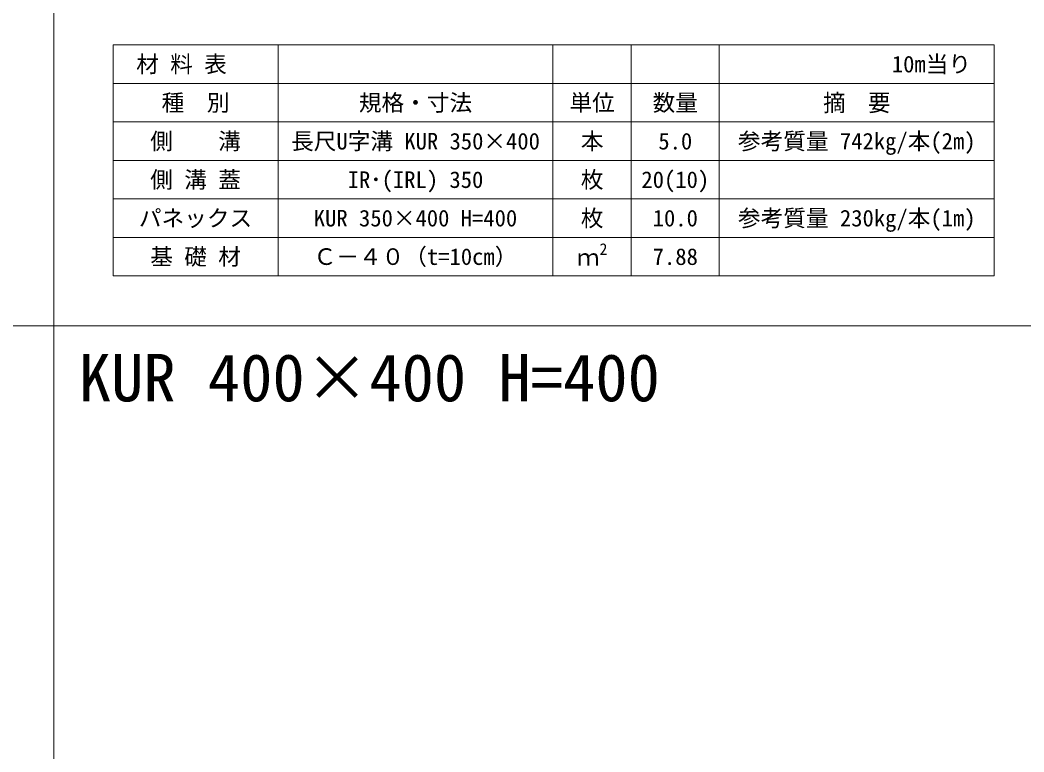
# Model space of a CAD drawing. Units: millimetres at full size, sheet at 1:40; details may follow other scales. Extents: x 206103 to 244503, y 883348 to 903496.
# Drawn here: x 230436 to 232444, y 888996 to 890460 of the extents above; entities that cross this region are included whole.
import ezdxf
from ezdxf.enums import TextEntityAlignment as Align

# ---------------------------------------------------------------- set-up
doc = ezdxf.new("R2010")
doc.units = ezdxf.units.MM
doc.header["$LTSCALE"] = 40
for name, color, linetype, lineweight in [('Defpoints_3', 8, 'Continuous', 0), ('図枠', 5, 'Continuous', 13), ('寸法・材料表', 7, 'Continuous', 13)]:
    doc.layers.add(name, color=color, linetype=linetype, lineweight=lineweight)
doc.layers.add('文字', color=7, linetype='Continuous')
doc.styles.add('ＭＳ ゴシック', font='')
doc.styles.add('ＭＳ Ｐゴシック', font='')
doc.styles.get('ＭＳ ゴシック').set_extended_font_data('MS Gothic')
doc.styles.get('ＭＳ Ｐゴシック').set_extended_font_data('MS PGothic')

msp = doc.modelspace()

# ---------------------------------------------------------------- linework, layer by layer
at = {"layer": 'Defpoints_3'}
for p, q in [((230621.89, 890410.77), (232384.53, 890410.77)), ((230621.89, 890410.77), (230621.89, 890333.33)), ((230951.89, 890410.77), (230951.89, 890333.33)), ((231501.89, 890410.77), (231501.89, 890333.33)), ((231658.53, 890410.77), (231658.53, 890333.33)), ((231834.53, 890410.77), (231834.53, 890333.33)), ((232384.53, 890410.77), (232384.53, 890333.33))]:
    msp.add_line(p, q, dxfattribs=at)
at = {"layer": '図枠'}
for p, q in [((230503.21, 903148.33), (230503.21, 883348.33)), ((227303.21, 889848.33), (244503.21, 889848.33))]:
    msp.add_line(p, q, dxfattribs=at)
at = {"layer": '寸法・材料表'}
for p, q in [((230621.89, 890333.33), (232384.53, 890333.33)), ((230621.89, 890333.33), (230621.89, 889948.33)), ((230951.89, 890333.33), (230951.89, 889948.33)), ((231501.89, 890333.33), (231501.89, 889948.33)), ((231658.53, 890333.33), (231658.53, 889948.33)), ((231834.53, 890333.33), (231834.53, 889948.33)), ((232384.53, 890333.33), (232384.53, 889948.33)), ((230621.89, 890256.33), (232384.53, 890256.33)), ((230621.89, 890179.33), (232384.53, 890179.33)), ((230621.89, 890102.33), (232384.53, 890102.33)), ((230621.89, 890025.33), (232384.53, 890025.33)), ((230621.89, 889948.33), (232384.53, 889948.33))]:
    msp.add_line(p, q, dxfattribs=at)

# ---------------------------------------------------------------- texts
at = {"layer": '寸法・材料表', "style": 'ＭＳ ゴシック'}
msp.add_text('\u3000材 料 表', height=33.23, dxfattribs=at).set_placement((230622.94, 890372.05), align=Align.MIDDLE_LEFT)
msp.add_text('10m当り\u3000', height=33.23, dxfattribs=at).set_placement((232383.47, 890372.05), align=Align.MIDDLE_RIGHT)
for s, p in [('種\u3000別', (230786.89, 890294.83)), ('規格・寸法', (231226.89, 890294.83)), ('単位', (231580.21, 890294.83)), ('数量', (231746.53, 890294.83)), ('側\u3000\u3000溝', (230786.89, 890217.83)), ('長尺U字溝 KUR 350×400', (231226.89, 890217.83)), ('本', (231580.21, 890217.83)), ('参考質量 742kg/本(2m)', (232109.53, 890217.83)), ('5.0', (231746.53, 890217.83)), ('側 溝 蓋', (230786.89, 890140.83)), ('IR･(IRL) 350', (231226.89, 890140.83)), ('枚', (231580.21, 890140.83)), ('20(10)', (231746.53, 890140.83)), ('パネックス', (230786.89, 890063.83)), ('KUR 350×400 H=400', (231226.89, 890063.83)), ('枚', (231580.21, 890063.83)), ('10.0', (231746.53, 890063.83)), ('参考質量 230kg/本(1m)', (232109.53, 890063.83)), ('基 礎 材', (230786.89, 889986.83)), ('Ｃ－４０（t=10cm）', (231226.89, 889986.83)), ('7.88', (231746.53, 889986.83))]:
    msp.add_text(s, height=33.23, dxfattribs=at).set_placement(p, align=Align.MIDDLE_CENTER)
at = {"layer": '寸法・材料表', "style": 'ＭＳ Ｐゴシック', "width": 0.95}
msp.add_text('摘\u3000要', height=34.64, dxfattribs=at).set_placement((232109.53, 890294.83), align=Align.MIDDLE_CENTER)
at = {"layer": '寸法・材料表', "style": 'ＭＳ ゴシック'}
for s, height, p in [('2', 23.26, (231594.94, 889983.22)), ('ｍ', 33.23, (231549.61, 889958.72))]:
    msp.add_text(s, height=height, dxfattribs=at).set_placement(p, align=Align.BOTTOM_LEFT)
at = {"layer": '文字', "style": 'ＭＳ ゴシック'}
msp.add_text('KUR 400×400 H=400', height=94.94, dxfattribs=at).set_placement((230553.21, 889668.83), align=Align.BOTTOM_LEFT)

doc.saveas('drawing.dxf')
